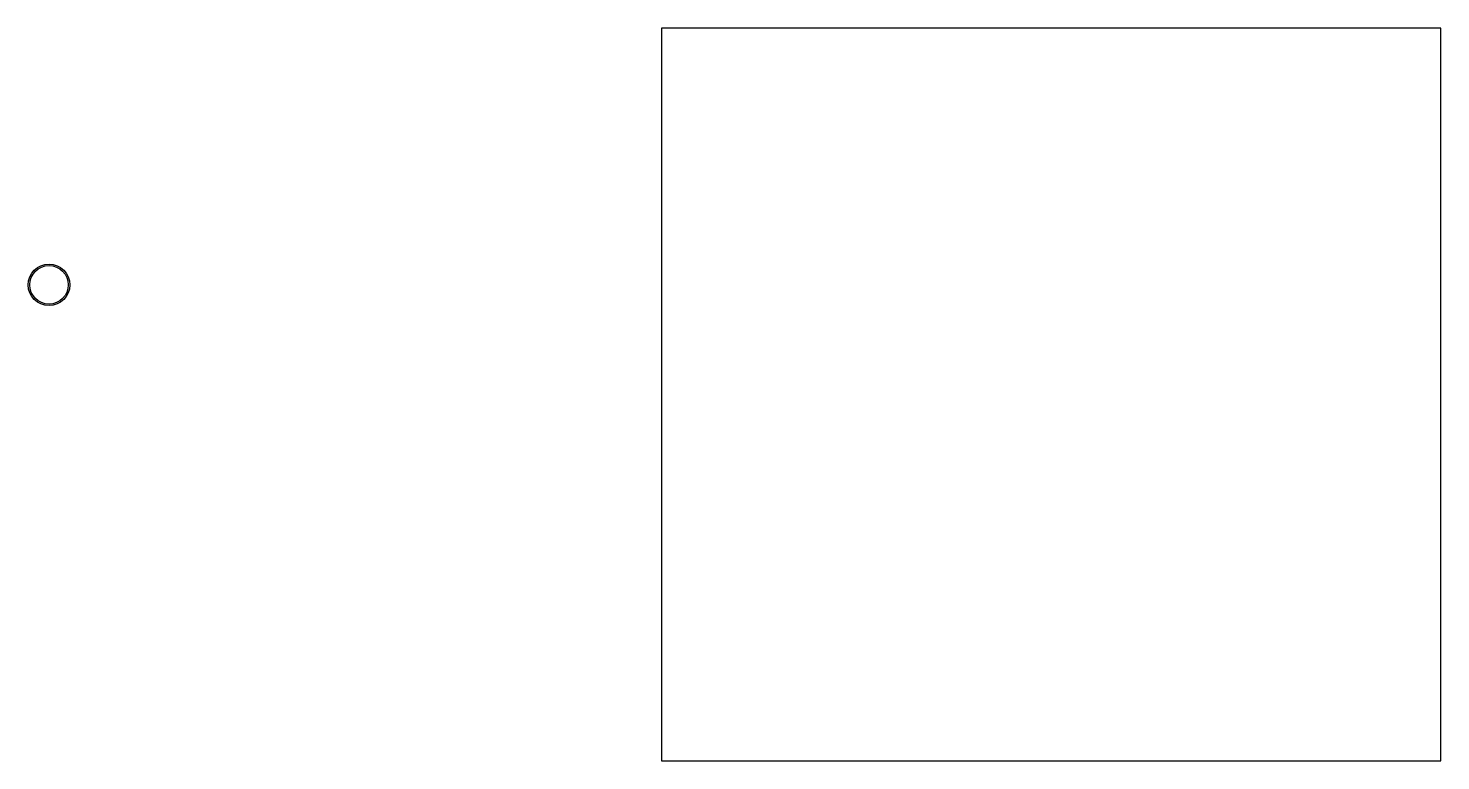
# Model space of a CAD drawing. Header units: millimetres. Extents: x 486 to 1064, y 150 to 450.
import ezdxf

# ---------------------------------------------------------------- set-up
doc = ezdxf.new("R2010")
doc.units = ezdxf.units.MM
doc.layers.get('0').update_dxf_attribs({"linetype": 'CONTINUOUS'})

msp = doc.modelspace()

# ---------------------------------------------------------------- linework, layer by layer
msp.add_lwpolyline([(1064.24, 449.96), (745.2, 449.96), (745.2, 149.96), (1064.24, 149.96)], close=True)
for radius in [8.5, 7.9]:
    msp.add_circle((494.53, 344.86), radius)

doc.saveas('drawing.dxf')
